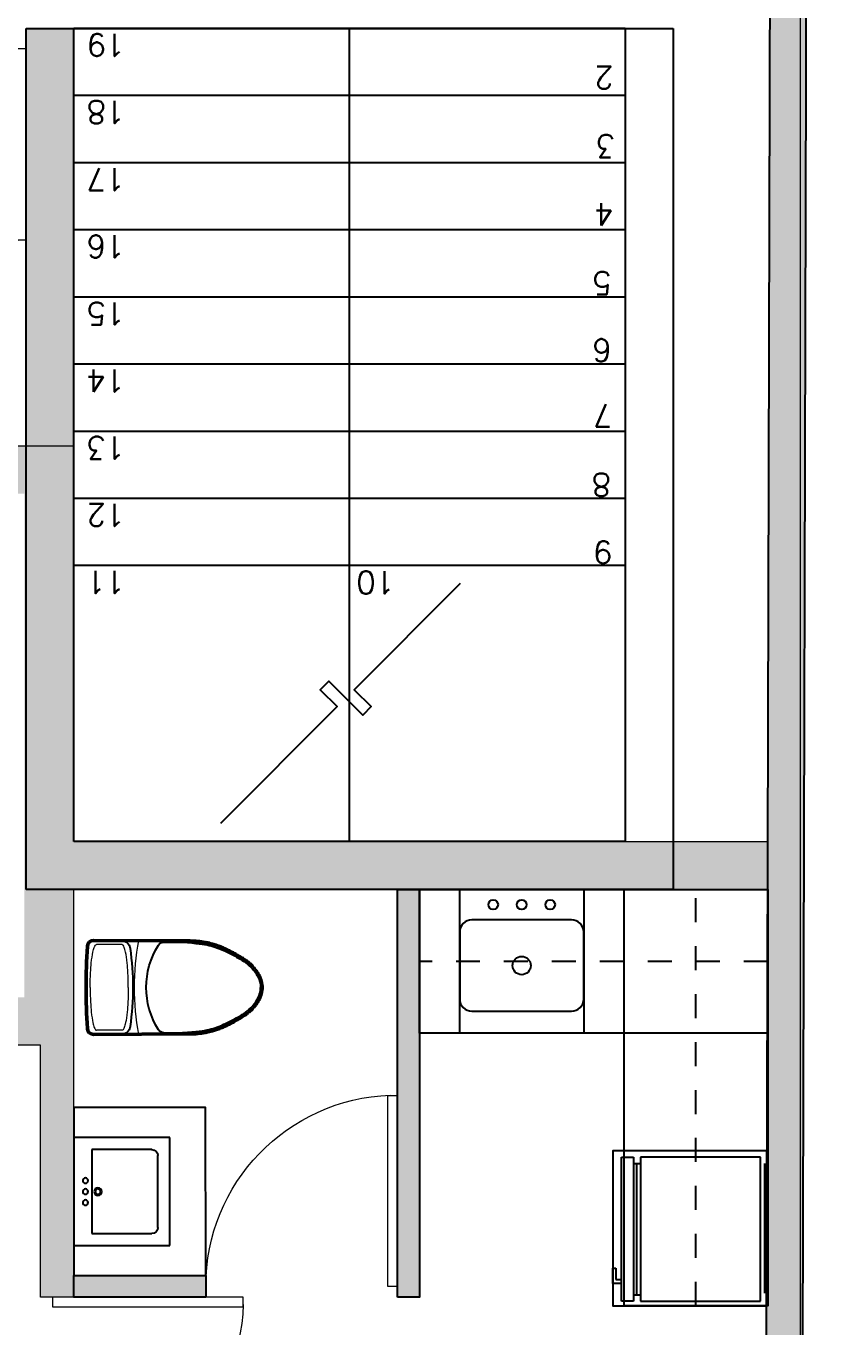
# Model space of a CAD drawing. Header units: metres. Extents: x -598 to 357, y -242 to 574.
# Drawn here: x -291.64 to -288.34, y 66.37 to 71.8 of the extents above; entities that cross this region are included whole.
import ezdxf

# ---------------------------------------------------------------- set-up
doc = ezdxf.new("R2010")
doc.units = ezdxf.units.M
doc.set_wipeout_variables(frame=1)
doc.linetypes.add('xref_Nivel TIPICO$0$HIDDEN2', pattern=[0.1875, 0.125, -0.0625])
for name, color, linetype in [('000-GRADAS', 2, 'Continuous'), ('Muebles fijos', 251, 'Continuous'), ('xref_Nivel TIPICO$0$C-cocinas', 1, 'Continuous'), ('xref_Nivel TIPICO$0$H-hatch mamposteria', 8, 'Continuous'), ('xref_Nivel TIPICO$0$H-hatch tablayeso', 9, 'Continuous'), ('xref_Nivel TIPICO$0$M-lavatrastos', 1, 'Continuous'), ('xref_Nivel TIPICO$0$M-muro tablayeso', 4, 'Continuous'), ('xref_Nivel TIPICO$0$M-refri', 1, 'Continuous'), ('xref_Nivel TIPICO$0$X-XREF', 7, 'Continuous'), ('ZXREF_GRADAS_Nx$0$GRADAS', 1, 'Continuous'), ('ZXREF_GRADAS_Nx$0$GRADAS T', 8, 'Continuous')]:
    doc.layers.add(name, color=color, linetype=linetype)
for name, color, linetype, lineweight in [('A-DOOR', 1, 'Continuous', 18), ('Muro Mamspoteria', 5, 'Continuous', 9), ('P-SANR-FIXT', 251, 'Continuous', 18), ('PARQUEOS', 252, 'Continuous', 0)]:
    doc.layers.add(name, color=color, linetype=linetype, lineweight=lineweight)
doc.styles.add('ZXREF_GRADAS_Nx$0$E-DIM', font='romans.shx')

# ---------------------------------------------------------------- blocks, each defined once
blk = doc.blocks.new('ZXREF_GRADAS_Nx')
at = {"layer": 'ZXREF_GRADAS_Nx$0$GRADAS'}
for p, q in [((54.8825, 54.2137), (54.8825, 57.8037)), ((54.8825, 57.8037), (57.5823, 57.8037)), ((57.5823, 57.8037), (57.5823, 54.2137)), ((55.0825, 54.2137), (55.0825, 57.6037)), ((55.0825, 57.6037), (57.3823, 57.6037)), ((57.3823, 57.6037), (57.3823, 54.2137)), ((57.5823, 54.2137), (54.8825, 54.2137))]:
    blk.add_line(p, q, dxfattribs=at)
for points in [[(56.2324, 57.6037), (56.2323, 54.2137)], [(55.0825, 56.4537), (57.3823, 56.4537)], [(55.0825, 56.1737), (57.3823, 56.1737)], [(55.0825, 55.8937), (57.3823, 55.8937)], [(55.0825, 55.6137), (57.3823, 55.6137)], [(55.0825, 55.3337), (57.3823, 55.3337)], [(55.0825, 55.0537), (57.3823, 55.0537)], [(55.0825, 54.7737), (57.3823, 54.7737)], [(55.0825, 54.4937), (57.3823, 54.4937)], [(55.0825, 54.2137), (57.3823, 54.2137)]]:
    blk.add_lwpolyline(points, dxfattribs=at)
at = {"layer": 'ZXREF_GRADAS_Nx$0$GRADAS T'}
blk.add_lwpolyline([(55.7706, 56.5283), (56.2132, 56.9709), (56.1424, 57.0416), (56.1778, 57.077), (56.3192, 56.9355), (56.3546, 56.9709), (56.2839, 57.0416), (56.7705, 57.5283)], dxfattribs=at)
for points in [[(55.7242, 54.2693, 0, 0.1, 0), (55.7242, 54.3693, 0, 0, 0), (55.7242, 56.4021, 0, 0, 0)], [(56.7404, 56.4064, 0, 0.1, 0), (56.7404, 56.3064, 0, 0, 0), (56.7404, 54.2736, 0, 0, 0)]]:
    blk.add_lwpolyline(points, format="xyseb", dxfattribs=at)
at = {"layer": 'ZXREF_GRADAS_Nx$0$GRADAS T', "attachment_point": 1, "style": 'ZXREF_GRADAS_Nx$0$E-DIM'}
for s, width, insert, char_height in [('10', 0.006337, (56.0434, 56.5708), 0.09375), ('11', 0.09375, (57.1684, 56.5694), 0.09375), ('9', 0.006337, (55.1367, 56.4452), 0.0938), ('12', 0.006337, (57.1684, 56.2894), 0.09375), ('8', 0.006337, (55.1422, 56.1635), 0.0938), ('13', 0.09375, (57.1684, 56.0094), 0.09375), ('7', 0.006337, (55.136, 55.8747), 0.0938), ('14', 0.09375, (57.1684, 55.7294), 0.09375), ('6', 0.006337, (55.1396, 55.6022), 0.0938), ('15', 0.006337, (57.1684, 55.4494), 0.09375), ('5', 0.006337, (55.1398, 55.3225), 0.0938), ('16', 0.006337, (57.1684, 55.1694), 0.09375), ('4', 0.006337, (55.1308, 55.0353), 0.0938), ('17', 0.006337, (57.1684, 54.8894), 0.09375), ('3', 0.006337, (55.124, 54.7513), 0.0938), ('18', 0.006337, (57.1684, 54.6094), 0.09375), ('2', 0.006337, (55.1309, 54.4659), 0.0938), ('19', 0.006337, (57.1684, 54.3294), 0.09375)]:
    blk.add_mtext_dynamic_manual_height_columns(s, width=width, gutter_width=0.4688, heights=[0], dxfattribs=dict(at, insert=insert, char_height=char_height))
blk = doc.blocks.new('*U357')
at = {"layer": 'xref_Nivel TIPICO$0$H-hatch tablayeso', "transparency": 33554559}
h = blk.add_hatch(color=256, dxfattribs=at)
h.dxf.hatch_style = 1
h.paths.add_polyline_path([(0, 90.9), (0, 0), (1700.5, 0), (1700.5, 90.9)])
at = {"layer": 'xref_Nivel TIPICO$0$M-muro tablayeso'}
blk.add_lwpolyline([(1700.5, 0), (0, 0), (0, 90.9), (1700.5, 90.9), (1700.5, 0)], dxfattribs=at)
blk = doc.blocks.new('Toilet_Oval_17859 - MO- Inodoro-439146-NIVEL TIPICO 5 - 7  - AMOBLADO')
at = {"layer": 'P-SANR-FIXT', "lineweight": 50}
for p, q in [((-0.196, 0.4633), (-0.194, 0.0621)), ((0.194, 0.0621), (0.196, 0.4633))]:
    blk.add_line(p, q, dxfattribs=at)
at = {"layer": 'P-SANR-FIXT'}
for p, q in [((-0.1786, 0.3447), (-0.1786, 0.4512)), ((0.1786, 0.3447), (0.1786, 0.4512))]:
    blk.add_line(p, q, dxfattribs=at)
at = {"layer": 'P-SANR-FIXT', "lineweight": 25}
for p, q in [((-0.1887, 0.1708), (-0.1884, 0.0926)), ((0.1887, 0.1708), (0.1884, 0.0926))]:
    blk.add_line(p, q, dxfattribs=at)
at = {"layer": 'P-SANR-FIXT', "lineweight": 50}
for centre, radius, start, end in [((-0.1706, 0.4633), 0.0254, 90, 180), ((0, -1.9235), 2.4182, 90, 94.0453), ((0, -1.9235), 2.4182, 85.9547, 90), ((0.1706, 0.4633), 0.0254, 360, 90)]:
    blk.add_arc(centre, radius, start, end, dxfattribs=at)
at = {"layer": 'P-SANR-FIXT', "lineweight": 25}
for centre, radius, start, end in [((-0.1579, 0.3484), 0.0381, 180, 262.1046), ((0.1579, 0.3484), 0.0381, 277.8954, 0), ((0, 1.487), 1.1875, 262.1046, 277.8954), ((0, -0.0901), 0.3336, 58.0304, 121.9696), ((-0.1626, 0.1709), 0.0261, 122.4497, 180.2256), ((0.1626, 0.1709), 0.0261, 359.7744, 57.5503)]:
    blk.add_arc(centre, radius, start, end, dxfattribs=at)
at = {"layer": 'P-SANR-FIXT'}
blk.add_arc((0, -0.8197), 1.112, 79.8479, 100.1521, dxfattribs=at)
for points in [[(0, 0.4774), (-0.0484, 0.4774), (-0.1037, 0.4729), (-0.1428, 0.4681), (-0.1653, 0.461), (-0.1744, 0.4578), (-0.1786, 0.4531), (-0.1786, 0.4512)], [(0, 0.4774), (0.0484, 0.4774), (0.1037, 0.4729), (0.1428, 0.4681), (0.1653, 0.461), (0.1744, 0.4578), (0.1786, 0.4531), (0.1786, 0.4512)], [(0, 0.3185), (-0.0484, 0.3185), (-0.1037, 0.323), (-0.1428, 0.3278), (-0.1653, 0.3349), (-0.1744, 0.3381), (-0.1786, 0.3428), (-0.1786, 0.3447)], [(0, 0.3185), (0.0484, 0.3185), (0.1037, 0.323), (0.1428, 0.3278), (0.1653, 0.3349), (0.1744, 0.3381), (0.1786, 0.3428), (0.1786, 0.3447)]]:
    blk.add_open_spline(points, degree=3, knots=[0, 0, 0, 0, 0.1566407, 0.2861825, 0.3655305, 0.4088071, 0.4283279, 0.4283279, 0.4283279, 0.4283279], dxfattribs=at)
at = {"layer": 'P-SANR-FIXT', "lineweight": 50}
for points, knots in [([(-0.194, 0.0621), (-0.1937, 0.0503), (-0.1924, 0.028), (-0.189, 0.0038), (-0.1855, -0.0137), (-0.1826, -0.0259), (-0.1794, -0.0373), (-0.176, -0.048), (-0.1724, -0.0579), (-0.1688, -0.0672), (-0.165, -0.0758), (-0.1613, -0.084), (-0.1576, -0.0916), (-0.1529, -0.1013), (-0.1473, -0.1124), (-0.141, -0.1244), (-0.133, -0.1391), (-0.1251, -0.152), (-0.117, -0.1643), (-0.1107, -0.1733), (-0.1038, -0.1821), (-0.0962, -0.1908), (-0.0878, -0.1992), (-0.0783, -0.2075), (-0.0677, -0.2156), (-0.0585, -0.2217), (-0.0519, -0.2254), (-0.0482, -0.2275), (-0.0454, -0.2289), (-0.0426, -0.2302), (-0.0399, -0.2315), (-0.0376, -0.2325), (-0.0356, -0.2332), (-0.0335, -0.2339), (-0.0309, -0.2348), (-0.0276, -0.2357), (-0.0241, -0.2366), (-0.0201, -0.2374), (-0.0156, -0.2381), (-0.0092, -0.2391), (-0.0038, -0.2397), (0, -0.24)], [0, 0, 0, 0, 0.041667, 0.083333, 0.104167, 0.125, 0.145833, 0.166667, 0.1875, 0.208333, 0.229167, 0.25, 0.270833, 0.291667, 0.333333, 0.375, 0.416667, 0.5, 0.541667, 0.583333, 0.625, 0.666667, 0.708333, 0.75, 0.791667, 0.833333, 0.854167, 0.864583, 0.875, 0.885417, 0.895833, 0.90625, 0.911458, 0.916667, 0.927083, 0.9375, 0.947917, 0.958333, 0.96875, 0.979167, 1, 1, 1, 1]), ([(0, -0.24), (0.0038, -0.2397), (0.0092, -0.2391), (0.0156, -0.2381), (0.0201, -0.2374), (0.0241, -0.2366), (0.0276, -0.2357), (0.0309, -0.2348), (0.0341, -0.2338), (0.0371, -0.2327), (0.0399, -0.2315), (0.0426, -0.2302), (0.0454, -0.2289), (0.0482, -0.2275), (0.0519, -0.2254), (0.0585, -0.2217), (0.0677, -0.2156), (0.0783, -0.2075), (0.0878, -0.1992), (0.0962, -0.1908), (0.1038, -0.1821), (0.1107, -0.1733), (0.117, -0.1643), (0.1251, -0.152), (0.133, -0.1391), (0.141, -0.1244), (0.1473, -0.1124), (0.1529, -0.1013), (0.1576, -0.0916), (0.1613, -0.084), (0.165, -0.0758), (0.1688, -0.0672), (0.1724, -0.0579), (0.176, -0.048), (0.1794, -0.0373), (0.1826, -0.0259), (0.1855, -0.0137), (0.189, 0.0038), (0.1924, 0.028), (0.1937, 0.0503), (0.194, 0.0621)], [0, 0, 0, 0, 0.020833, 0.03125, 0.041667, 0.052083, 0.0625, 0.072917, 0.083333, 0.09375, 0.104167, 0.114583, 0.125, 0.135417, 0.145833, 0.166667, 0.208333, 0.25, 0.291667, 0.333333, 0.375, 0.416667, 0.458333, 0.5, 0.583333, 0.625, 0.666667, 0.708333, 0.729167, 0.75, 0.770833, 0.791667, 0.8125, 0.833333, 0.854167, 0.875, 0.895833, 0.916667, 0.958333, 1, 1, 1, 1])]:
    blk.add_open_spline(points, degree=3, knots=knots, dxfattribs=at)
at = {"layer": 'P-SANR-FIXT', "lineweight": 25}
for points in [[(-0.1884, 0.0926), (-0.1844, 0.0317), (-0.1781, -0.0197), (-0.1546, -0.0809), (-0.1328, -0.1236), (-0.1143, -0.1557), (-0.0938, -0.1851), (-0.066, -0.2094), (-0.0504, -0.2203), (-0.0177, -0.234), (0, -0.2337)], [(0.1884, 0.0926), (0.1844, 0.0317), (0.1781, -0.0197), (0.1546, -0.0809), (0.1328, -0.1236), (0.1143, -0.1557), (0.0938, -0.1851), (0.066, -0.2094), (0.0504, -0.2203), (0.0177, -0.234), (0, -0.2337)]]:
    blk.add_open_spline(points, degree=3, knots=[0, 0, 0, 0, 0.19509, 0.375915, 0.540569, 0.672678, 0.792703, 0.893059, 0.993012, 1.071971, 1.071971, 1.071971, 1.071971], dxfattribs=at)
blk = doc.blocks.new('L3')
blk.add_wipeout([(24.5796, 24.0767), (25.0296, 24.0767), (25.0296, 23.6767), (24.5796, 23.6767)]).dxf.layer = 'Muebles fijos'
at = {"layer": 'Muebles fijos'}
for p, q in [((24.5796, 24.0767), (25.0296, 24.0767)), ((24.5796, 23.6767), (24.5796, 24.0767)), ((24.6546, 24.0767), (24.9546, 24.0767)), ((25.0296, 24.0767), (25.0296, 23.6767)), ((24.5796, 23.7517), (24.5796, 24.0017)), ((24.6296, 23.7517), (24.6296, 24.0017)), ((24.6296, 23.7517), (24.6296, 24.0017)), ((24.6546, 24.0267), (24.9546, 24.0267)), ((24.6546, 24.0267), (24.9546, 24.0267)), ((24.9796, 24.0017), (24.9796, 23.7517)), ((24.9796, 24.0017), (24.9796, 23.7517)), ((25.0296, 24.0017), (25.0296, 23.6767)), ((24.9796, 23.7517), (24.6296, 23.7517)), ((24.9796, 23.7517), (24.8832, 23.7517)), ((25.0296, 23.6767), (24.5796, 23.6767)), ((25.0296, 23.6767), (24.5796, 23.6767))]:
    blk.add_line(p, q, dxfattribs=at)
for centre, radius in [((24.8046, 23.7766), 0.0161), ((24.8046, 23.7766), 0.0111), ((24.7588, 23.7245), 0.0111), ((24.8046, 23.7245), 0.0111), ((24.8504, 23.7245), 0.0111)]:
    blk.add_circle(centre, radius, dxfattribs=at)
for centre, start, end in [((24.6546, 24.0017), 90, 180), ((24.6546, 24.0017), 90, 180), ((24.9546, 24.0017), 0, 90), ((24.9546, 24.0017), 0, 90)]:
    blk.add_arc(centre, 0.025, start, end, dxfattribs=at)
blk = doc.blocks.new('*U356')
at = {"layer": 'xref_Nivel TIPICO$0$H-hatch tablayeso', "transparency": 33554559}
h = blk.add_hatch(color=256, dxfattribs=at)
h.dxf.hatch_style = 1
h.paths.add_polyline_path([(0, 90), (0, 0), (550, 0), (550, 90)])
at = {"layer": 'xref_Nivel TIPICO$0$M-muro tablayeso'}
blk.add_lwpolyline([(550, 0), (0, 0), (0, 90), (550, 90), (550, 0)], dxfattribs=at)
blk = doc.blocks.new('Familia Puertas - P-7-13066183-AMUEBLADAS N8 _18_34')
at = {"layer": 'A-DOOR'}
for p, q in [((-0.4492, 1), (-0.5, 1)), ((-0.5, 1), (-0.5, 0)), ((-0.4492, 0), (-0.4492, 1)), ((-0.5, 0), (-0.4492, 0))]:
    blk.add_line(p, q, dxfattribs=at)
at = {"layer": 'A-DOOR', "color": 8, "true_color": 0x808080}
blk.add_arc((-0.4972, 0.0006), 1.0022, 359.96451, 87.98542, dxfattribs=at)
blk = doc.blocks.new('xref_Nivel TIPICO$0$SINK')
at = {"layer": 'xref_Nivel TIPICO$0$M-lavatrastos', "color": 8}
blk.add_lwpolyline([(-0.4518, 0), (0.0654, 0), (0.0654, -0.6), (-0.4518, -0.6)], close=True, dxfattribs=at)
at = {"layer": 'xref_Nivel TIPICO$0$M-lavatrastos'}
blk.add_lwpolyline([(0.0654, -0.1778, 0.414214), (0.0146, -0.127), (-0.401, -0.127, 0.414214), (-0.4518, -0.1778), (-0.4518, -0.4572, 0.414214), (-0.401, -0.508), (0.0146, -0.508, 0.414214), (0.0654, -0.4572)], format="xyb", close=True, dxfattribs=at)
for centre, radius in [((-0.3121, -0.0635), 0.0201), ((-0.1932, -0.0635), 0.0201), ((-0.0743, -0.0635), 0.0201), ((-0.1932, -0.3175), 0.0381)]:
    blk.add_circle(centre, radius, dxfattribs=at)
blk = doc.blocks.new('xref_Nivel TIPICO$0$P_REFRI')
at = {"layer": 'xref_Nivel TIPICO$0$M-refri'}
for p, q in [((-0.3562, 0), (0.3562, 0)), ((0.3985, -0.0343), (-0.3912, -0.0343)), ((-0.3912, -0.0343), (-0.3912, -0.6924)), ((-0.3562, -0.0132), (0.3562, -0.0132)), ((0.3985, -0.6924), (0.3985, -0.0343)), ((-0.3912, -0.6924), (0.3985, -0.6924)), ((-0.3563, -0.7319), (-0.3563, -0.6924)), ((0.3636, -0.7121), (-0.3563, -0.7121)), ((0.3636, -0.7319), (0.3636, -0.6924)), ((-0.3912, -0.7319), (0.3985, -0.7319)), ((-0.3912, -0.7977), (-0.3912, -0.7319)), ((0.3985, -0.7319), (0.3985, -0.7977)), ((0.3985, -0.7977), (-0.3912, -0.7977)), ((0.2177, -0.8453), (0.2177, -0.828)), ((0.2177, -0.828), (0.2795, -0.828)), ((0.3018, -0.8453), (0.2177, -0.8453)), ((0.2795, -0.828), (0.2795, -0.7977)), ((0.3018, -0.7977), (0.3018, -0.8453))]:
    blk.add_line(p, q, dxfattribs=at)
at = {"layer": 'xref_Nivel TIPICO$0$M-refri', "color": 8, "linetype": 'Continuous'}
blk.add_lwpolyline([(0.425, 0), (-0.425, 0), (-0.425, -0.8453), (0.425, -0.8453)], close=True, dxfattribs=at)

msp = doc.modelspace()

# ---------------------------------------------------------------- hatches: boundary and pattern name
at = {"layer": 'xref_Nivel TIPICO$0$H-hatch mamposteria', "transparency": 33554585}
h = msp.add_hatch(color=256, dxfattribs=at)
h.dxf.hatch_style = 1
h.paths.add_polyline_path([(-288.3443, 89.0584), (-295.5055, 89.0169), (-298.1921, 89.0246), (-298.4248, 89.0436), (-298.7758, 89.0512), (-303.5224, 89.0556), (-306.2834, 89.0646), (-308.3389, 89.0584), (-308.4137, 47.5365), (-308.2637, 47.5364), (-308.1892, 88.9089), (-306.2834, 88.9146), (-303.5227, 88.9056), (-300.3038, 88.9026), (-300.3038, 88.9738), (-299.4038, 88.9738), (-299.4038, 88.9018), (-298.7775, 88.9012), (-298.4326, 88.8937), (-298.1984, 88.8746), (-295.5053, 88.8669), (-292.3122, 88.8854), (-292.3122, 88.9469), (-291.4122, 88.9469), (-291.4122, 88.8906), (-288.4947, 88.9075), (-288.5753, 58.3512), (-288.4249, 58.3512)])
h = msp.add_hatch(color=256, dxfattribs=at)
h.dxf.hatch_style = 1
h.paths.add_polyline_path([(-292.6153, 73.1887), (-296.3138, 73.1887), (-296.3138, 73.3287), (-292.6153, 73.3287)], flags=17)
h.paths.add_polyline_path([(-295.5759, 81.8166), (-295.5759, 81.6766), (-297.9038, 81.6766), (-297.9038, 81.8166)])
h.paths.add_polyline_path([(-292.8254, 65.698), (-292.5472, 65.6988), (-292.5438, 65.4988), (-292.8432, 65.498), (-292.8432, 65.5283), (-292.8635, 65.5283)], flags=16)
h.paths.add_polyline_path([(-291.4514, 64.7988), (-291.6514, 64.7988)], flags=16)
edge = h.paths.add_edge_path()
edge.add_line((-292.5438, 65.6988), (-292.5438, 65.4988))
edge.add_line((-291.4438, 64.7988), (-291.4438, 63.0492))
edge.add_line((-291.4438, 63.0492), (-294.4037, 63.0493))
edge.add_line((-294.4037, 63.0493), (-294.4037, 65.698))
edge.add_line((-294.4037, 65.698), (-293.9222, 65.698))
edge.add_line((-294.254, 69.9093), (-294.2549, 69.9093))
edge.add_line((-293.9041, 65.498), (-293.9041, 65.5283))
edge.add_line((-293.9041, 65.5283), (-293.8861, 65.5283))
edge.add_line((-293.8861, 65.5283), (-293.9222, 65.698))
edge.add_line((-294.2037, 65.4988), (-293.9041, 65.4988))
edge.add_line((-291.6514, 64.7988), (-291.6514, 63.2493))
edge.add_line((-291.6514, 63.2493), (-294.2037, 63.2493))
edge.add_line((-294.2037, 63.2493), (-294.2037, 65.4988))
edge.add_line((-299.4038, 78.2598), (-305.9038, 78.2598))
edge.add_line((-299.4038, 81.6098), (-299.4038, 78.2598))
edge.add_line((-299.5438, 81.6098), (-299.4038, 81.6098))
edge.add_line((-299.5438, 81.6098), (-299.5438, 78.3998))
edge.add_line((-299.5438, 78.3998), (-305.9038, 78.3998))
h.paths.add_polyline_path([(-291.6438, 71.7893), (-291.6438, 70.0493), (-294.2549, 70.0493), (-294.254, 67.5493), (-293.6569, 67.5493), (-293.6208, 67.7189), (-293.6388, 67.7189), (-293.6388, 67.7493), (-294.054, 67.7493), (-294.054, 69.8493), (-291.6514, 69.8493), (-291.6514, 67.7493), (-292.5779, 67.7493), (-292.5779, 67.7189), (-292.5981, 67.7189), (-292.56, 67.5493), (-291.5838, 67.5493), (-291.5838, 66.4988), (-291.4438, 66.4988), (-291.4438, 68.1994), (-288.5493, 68.1994), (-288.5488, 68.3994), (-291.4438, 68.3994), (-291.4438, 70.0493), (-291.4438, 71.7893)])
h.paths.add_polyline_path([(-290.3889, 73.3287), (-290.3889, 73.1887), (-288.5361, 73.1887), (-288.5361, 73.3287), (-291.4153, 73.3287), (-291.4153, 73.2637), (-291.3647, 73.2634), (-291.3644, 73.3287), (-290.4173, 73.3287)])

# ---------------------------------------------------------------- linework, layer by layer
at = {"layer": '000-GRADAS', "color": 5}
msp.add_lwpolyline([(-288.5753, 58.3512), (-288.4947, 88.9075), (-295.5053, 88.8669), (-298.1984, 88.8746), (-298.4326, 88.8937), (-298.7775, 88.9012), (-303.5227, 88.9056), (-306.2834, 88.9146), (-308.1892, 88.9089), (-308.2637, 47.5364), (-308.4137, 47.5365), (-308.3389, 89.0584), (-306.2834, 89.0646), (-303.5224, 89.0556), (-298.7758, 89.0512), (-298.4248, 89.0436), (-298.1921, 89.0246), (-295.5055, 89.0169), (-288.3443, 89.0584), (-288.4249, 58.3512)], dxfattribs=at)
at = {"layer": 'Muro Mamspoteria', "lineweight": 0}
for p, q in [((-291.4438, 71.7893), (-291.4438, 68.3994)), ((-294.2549, 70.0493), (-291.4438, 70.0493)), ((-291.5838, 67.5493), (-292.56, 67.5493))]:
    msp.add_line(p, q, dxfattribs=at)
at = {"layer": 'Muro Mamspoteria'}
for points in [[(-291.4438, 68.3994), (-288.5488, 68.3994), (-288.5493, 68.1994), (-291.4438, 68.1994)], [(-291.4438, 66.4988), (-291.4438, 68.1994)], [(-291.5838, 66.4988), (-291.5838, 67.5493)], [(-291.4438, 66.4988), (-291.5838, 66.4988)]]:
    msp.add_lwpolyline(points, dxfattribs=at)
at = {"layer": 'PARQUEOS'}
msp.add_lwpolyline([(-305.9038, 48.8352), (-288.4499, 48.8352), (-288.4249, 58.3012), (-290.8485, 58.3012), (-290.8485, 62.9492), (-288.5629, 62.9492), (-288.4128, 62.9492), (-288.4128, 73.3286), (-290.3889, 73.3287)], dxfattribs=at)
at = {"layer": 'xref_Nivel TIPICO$0$C-cocinas'}
for points in [[(-288.5501, 67.5994), (-290.003, 67.5994), (-290.003, 68.1994), (-288.5501, 68.1994)], [(-288.5493, 68.1994), (-288.5493, 66.4628), (-289.1493, 66.4628), (-289.1493, 68.1994)]]:
    msp.add_lwpolyline(points, dxfattribs=at)
at = {"layer": 'xref_Nivel TIPICO$0$C-cocinas', "linetype": 'xref_Nivel TIPICO$0$HIDDEN2', "ltscale": 0.5}
for points in [[(-290.003, 68.1994), (-288.5501, 68.1994)], [(-288.8501, 66.4628), (-288.8501, 68.1994)], [(-288.5501, 68.1994), (-288.5501, 66.4628)], [(-288.5501, 67.8994), (-290.003, 67.8994)]]:
    msp.add_lwpolyline(points, dxfattribs=at)

# ---------------------------------------------------------------- block references
at = {"layer": 'Muro Mamspoteria', "lineweight": 0, "xscale": 0.7960678973457521, "yscale": 0.7960678973457521, "zscale": 0.7960678973457521}
for p, rotation in [((-292.0419, 71.7048), 180), ((-291.5338, 66.1008), 270)]:
    msp.add_blockref('Familia Puertas - P-7-13066183-AMUEBLADAS N8 _18_34', p, dxfattribs=dict(at, rotation=rotation))
at = {"layer": 'Muro Mamspoteria', "lineweight": 0, "xscale": -0.7960678973457521, "yscale": 0.7960678973457521, "zscale": 0.7960678973457521}
msp.add_blockref('Familia Puertas - P-7-13066183-AMUEBLADAS N8 _18_34', (-290.4919, 66.5438), dxfattribs=at)
at = {"layer": 'P-SANR-FIXT', "xscale": -1, "rotation": 90}
msp.add_blockref('Toilet_Oval_17859 - MO- Inodoro-439146-NIVEL TIPICO 5 - 7  - AMOBLADO', (-290.8987, 67.7905), dxfattribs=at)
at = {"layer": 'xref_Nivel TIPICO$0$M-lavatrastos'}
msp.add_blockref('xref_Nivel TIPICO$0$SINK', (-289.3829, 68.1994), dxfattribs=at)
at = {"layer": 'xref_Nivel TIPICO$0$M-muro tablayeso', "xscale": 0.001, "yscale": 0.001, "zscale": 0.001, "rotation": 270}
msp.add_blockref('*U357', (-290.0938, 68.1994), dxfattribs=at)
at = {"layer": 'xref_Nivel TIPICO$0$M-muro tablayeso', "xscale": 0.001, "yscale": 0.001, "zscale": 0.001}
msp.add_blockref('*U356', (-291.4438, 66.4988), dxfattribs=at)
at = {"layer": 'xref_Nivel TIPICO$0$M-refri', "xscale": 0.760339395874682, "yscale": 0.760339395874682, "zscale": 0.760339395874682, "rotation": 270}
msp.add_blockref('xref_Nivel TIPICO$0$P_REFRI', (-288.5539, 66.7859), dxfattribs=at)
at = {"layer": 'xref_Nivel TIPICO$0$X-XREF', "rotation": 180}
msp.add_blockref('ZXREF_GRADAS_Nx', (-234.0615, 126.0031), dxfattribs=at)

# ---------------------------------------------------------------- next in the draw order: block references
at = {"layer": 'Muebles fijos', "xscale": -1, "rotation": 270}
msp.add_blockref('L3', (-315.1205, 42.1346), dxfattribs=at)

# ---------------------------------------------------------------- next in the draw order: linework, layer by layer
at = {"layer": 'Muebles fijos'}
msp.add_lwpolyline([(-291.4438, 66.5888), (-290.8938, 66.5888), (-290.8947, 67.2897), (-291.4447, 67.2897), (-291.4438, 66.5888)], dxfattribs=at)

doc.saveas('drawing.dxf')
